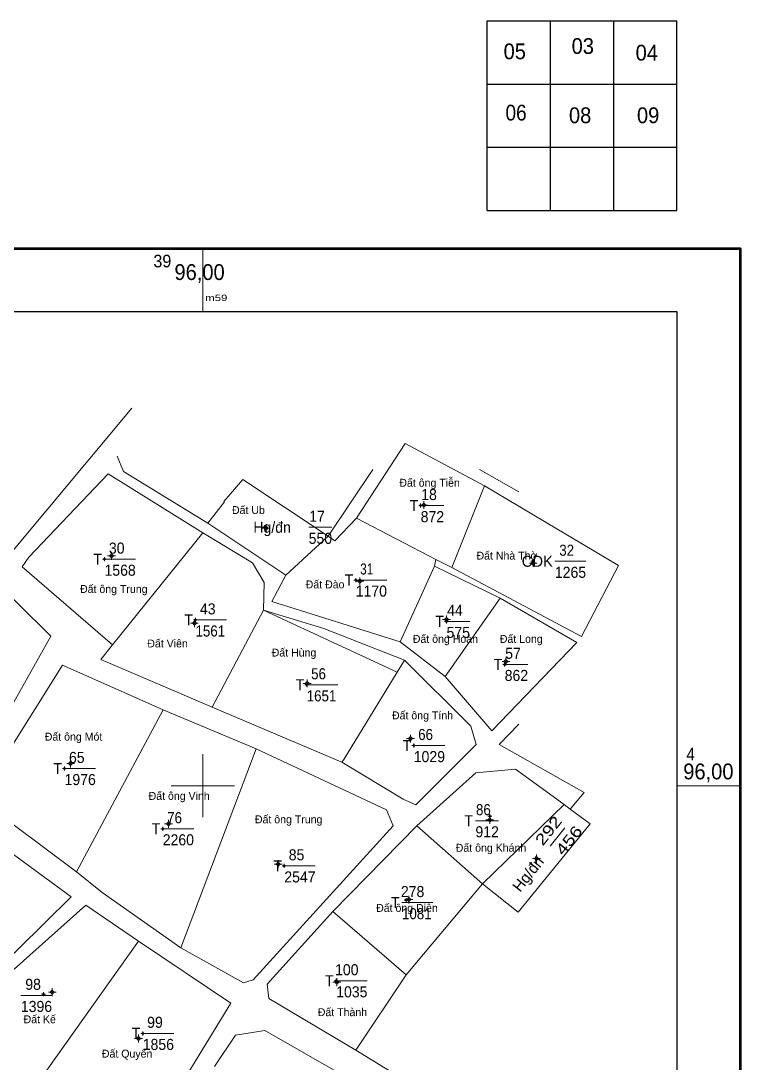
# Model space of a CAD drawing. Header units: metres. Extents: x 398630 to 399770, y 48498 to 49842.
# Drawn here: x 399542.4 to 399770, y 49512.2 to 49842 of the extents above; entities that cross this region are included whole.
import ezdxf
from ezdxf.enums import TextEntityAlignment as Align

# ---------------------------------------------------------------- set-up
doc = ezdxf.new("R2010")
doc.units = ezdxf.units.M
doc.header["$LTSCALE"] = 1.4
for name, color, linetype, lineweight in [('11', 7, 'Continuous', 13), ('15', 7, 'Continuous', 13), ('22', 7, 'Continuous', 13), ('51', 7, 'Continuous', 13), ('63', 7, 'Continuous', 13)]:
    doc.layers.add(name, color=color, linetype=linetype, lineweight=lineweight)
doc.layers.add('2', color=7, linetype='Continuous')

msp = doc.modelspace()

# ---------------------------------------------------------------- hatches: boundary and pattern name
at = {"layer": '11'}
for points in [[(399670.041, 49688.804, 1), (399669.741, 49688.804, 1)], [(399670.041, 49688.804, 1), (399669.741, 49688.804, 1)], [(399620.224, 49681.514, 1), (399619.924, 49681.514, 1)], [(399620.224, 49681.514, 1), (399619.924, 49681.514, 1)], [(399571.223, 49672.751, 1), (399570.923, 49672.751, 1)], [(399571.223, 49672.751, 1), (399570.923, 49672.751, 1)], [(399704.695, 49670.445, 1), (399704.395, 49670.445, 1)], [(399704.695, 49670.445, 1), (399704.395, 49670.445, 1)], [(399649.85, 49664.662, 1), (399649.55, 49664.662, 1)], [(399649.85, 49664.662, 1), (399649.55, 49664.662, 1)], [(399597.453, 49651.388, 1), (399597.153, 49651.388, 1)], [(399597.453, 49651.388, 1), (399597.153, 49651.388, 1)], [(399677.257, 49652.609, 1), (399676.957, 49652.609, 1)], [(399677.257, 49652.609, 1), (399676.957, 49652.609, 1)], [(399696.05, 49639.309, 1), (399695.75, 49639.309, 1)], [(399696.05, 49639.309, 1), (399695.75, 49639.309, 1)], [(399633.124, 49632.373, 1), (399632.824, 49632.373, 1)], [(399633.124, 49632.373, 1), (399632.824, 49632.373, 1)], [(399665.858, 49614.883, 1), (399665.558, 49614.883, 1)], [(399665.858, 49614.883, 1), (399665.558, 49614.883, 1)], [(399558.295, 49607.052, 1), (399557.995, 49607.052, 1)], [(399558.295, 49607.052, 1), (399557.995, 49607.052, 1)], [(399690.896, 49589.195, 1), (399690.596, 49589.195, 1)], [(399690.896, 49589.195, 1), (399690.596, 49589.195, 1)], [(399589.284, 49587.922, 1), (399588.984, 49587.922, 1)], [(399589.284, 49587.922, 1), (399588.984, 49587.922, 1)], [(399623.956, 49575.13, 1), (399623.656, 49575.13, 1)], [(399623.956, 49575.13, 1), (399623.656, 49575.13, 1)], [(399705.736, 49576.931, 1), (399705.436, 49576.931, 1)], [(399705.736, 49576.931, 1), (399705.436, 49576.931, 1)], [(399665.321, 49563.942, 1), (399665.021, 49563.942, 1)], [(399665.321, 49563.942, 1), (399665.021, 49563.942, 1)], [(399642.562, 49537.816, 1), (399642.262, 49537.816, 1)], [(399642.562, 49537.816, 1), (399642.262, 49537.816, 1)], [(399552.498, 49534.661, 1), (399552.198, 49534.661, 1)], [(399552.498, 49534.661, 1), (399552.198, 49534.661, 1)], [(399579.788, 49520.039, 1), (399579.488, 49520.039, 1)], [(399579.788, 49520.039, 1), (399579.488, 49520.039, 1)]]:
    msp.add_hatch(color=256, dxfattribs=at).paths.add_polyline_path(points)
at = {"layer": '51'}
for points in [[(399668.975, 49688.61, 1), (399668.825, 49688.61, 1)], [(399668.975, 49688.61, 1), (399668.825, 49688.61, 1)], [(399668.975, 49688.61, 1), (399668.825, 49688.61, 1)], [(399668.975, 49688.61, 1), (399668.825, 49688.61, 1)], [(399619.535, 49681.75, 1), (399619.385, 49681.75, 1)], [(399619.535, 49681.75, 1), (399619.385, 49681.75, 1)], [(399619.535, 49681.75, 1), (399619.385, 49681.75, 1)], [(399619.535, 49681.75, 1), (399619.385, 49681.75, 1)], [(399568.935, 49671.66, 1), (399568.785, 49671.66, 1)], [(399568.935, 49671.66, 1), (399568.785, 49671.66, 1)], [(399568.935, 49671.66, 1), (399568.785, 49671.66, 1)], [(399568.935, 49671.66, 1), (399568.785, 49671.66, 1)], [(399704.445, 49671, 1), (399704.295, 49671, 1)], [(399704.445, 49671, 1), (399704.295, 49671, 1)], [(399704.445, 49671, 1), (399704.295, 49671, 1)], [(399704.445, 49671, 1), (399704.295, 49671, 1)], [(399648.425, 49665.06, 1), (399648.275, 49665.06, 1)], [(399648.425, 49665.06, 1), (399648.275, 49665.06, 1)], [(399648.425, 49665.06, 1), (399648.275, 49665.06, 1)], [(399648.425, 49665.06, 1), (399648.275, 49665.06, 1)], [(399597.725, 49652.44, 1), (399597.575, 49652.44, 1)], [(399597.725, 49652.44, 1), (399597.575, 49652.44, 1)], [(399597.725, 49652.44, 1), (399597.575, 49652.44, 1)], [(399597.725, 49652.44, 1), (399597.575, 49652.44, 1)], [(399677.175, 49651.98, 1), (399677.025, 49651.98, 1)], [(399677.175, 49651.98, 1), (399677.025, 49651.98, 1)], [(399677.175, 49651.98, 1), (399677.025, 49651.98, 1)], [(399677.175, 49651.98, 1), (399677.025, 49651.98, 1)], [(399695.555, 49638.38, 1), (399695.405, 49638.38, 1)], [(399695.555, 49638.38, 1), (399695.405, 49638.38, 1)], [(399695.555, 49638.38, 1), (399695.405, 49638.38, 1)], [(399695.555, 49638.38, 1), (399695.405, 49638.38, 1)], [(399632.915, 49631.91, 1), (399632.765, 49631.91, 1)], [(399632.915, 49631.91, 1), (399632.765, 49631.91, 1)], [(399632.915, 49631.91, 1), (399632.765, 49631.91, 1)], [(399632.915, 49631.91, 1), (399632.765, 49631.91, 1)], [(399666.785, 49612.68, 1), (399666.635, 49612.68, 1)], [(399666.785, 49612.68, 1), (399666.635, 49612.68, 1)], [(399666.785, 49612.68, 1), (399666.635, 49612.68, 1)], [(399666.785, 49612.68, 1), (399666.635, 49612.68, 1)], [(399556.295, 49605.43, 1), (399556.145, 49605.43, 1)], [(399556.295, 49605.43, 1), (399556.145, 49605.43, 1)], [(399556.295, 49605.43, 1), (399556.145, 49605.43, 1)], [(399556.295, 49605.43, 1), (399556.145, 49605.43, 1)], [(399690.875, 49590.34, 1), (399690.725, 49590.34, 1)], [(399690.875, 49590.34, 1), (399690.725, 49590.34, 1)], [(399690.875, 49590.34, 1), (399690.725, 49590.34, 1)], [(399690.875, 49590.34, 1), (399690.725, 49590.34, 1)], [(399587.355, 49586.37, 1), (399587.205, 49586.37, 1)], [(399587.355, 49586.37, 1), (399587.205, 49586.37, 1)], [(399587.355, 49586.37, 1), (399587.205, 49586.37, 1)], [(399587.355, 49586.37, 1), (399587.205, 49586.37, 1)], [(399705.265, 49576.96, 1), (399705.115, 49576.96, 1)], [(399705.265, 49576.96, 1), (399705.115, 49576.96, 1)], [(399705.265, 49576.96, 1), (399705.115, 49576.96, 1)], [(399705.265, 49576.96, 1), (399705.115, 49576.96, 1)], [(399625.825, 49574.62, 1), (399625.675, 49574.62, 1)], [(399625.825, 49574.62, 1), (399625.675, 49574.62, 1)], [(399625.825, 49574.62, 1), (399625.675, 49574.62, 1)], [(399625.825, 49574.62, 1), (399625.675, 49574.62, 1)], [(399664.415, 49563.74, 1), (399664.265, 49563.74, 1)], [(399664.415, 49563.74, 1), (399664.265, 49563.74, 1)], [(399664.415, 49563.74, 1), (399664.265, 49563.74, 1)], [(399664.415, 49563.74, 1), (399664.265, 49563.74, 1)], [(399642.235, 49538.26, 1), (399642.085, 49538.26, 1)], [(399642.235, 49538.26, 1), (399642.085, 49538.26, 1)], [(399642.235, 49538.26, 1), (399642.085, 49538.26, 1)], [(399642.235, 49538.26, 1), (399642.085, 49538.26, 1)], [(399549.655, 49534.07, 1), (399549.505, 49534.07, 1)], [(399549.655, 49534.07, 1), (399549.505, 49534.07, 1)], [(399549.655, 49534.07, 1), (399549.505, 49534.07, 1)], [(399549.655, 49534.07, 1), (399549.505, 49534.07, 1)], [(399581.035, 49521.63, 1), (399580.885, 49521.63, 1)], [(399581.035, 49521.63, 1), (399580.885, 49521.63, 1)], [(399581.035, 49521.63, 1), (399580.885, 49521.63, 1)], [(399581.035, 49521.63, 1), (399580.885, 49521.63, 1)]]:
    msp.add_hatch(color=256, dxfattribs=at).paths.add_polyline_path(points)

# ---------------------------------------------------------------- linework, layer by layer
at = {"layer": '11'}
for p, q in [((399669.27, 49688.8), (399668.64, 49688.8)), ((399669.27, 49688.8), (399668.64, 49688.8)), ((399669.89, 49690.05), (399669.89, 49689.43)), ((399669.89, 49690.05), (399669.89, 49689.43)), ((399669.89, 49688.18), (399669.89, 49687.55)), ((399669.89, 49688.18), (399669.89, 49687.55)), ((399671.14, 49688.8), (399670.52, 49688.8)), ((399671.14, 49688.8), (399670.52, 49688.8)), ((399619.45, 49681.51), (399618.82, 49681.51)), ((399619.45, 49681.51), (399618.82, 49681.51)), ((399620.07, 49682.76), (399620.07, 49682.14)), ((399620.07, 49682.76), (399620.07, 49682.14)), ((399620.07, 49680.89), (399620.07, 49680.26)), ((399620.07, 49680.89), (399620.07, 49680.26)), ((399621.32, 49681.51), (399620.7, 49681.51)), ((399621.32, 49681.51), (399620.7, 49681.51)), ((399570.45, 49672.75), (399569.82, 49672.75)), ((399570.45, 49672.75), (399569.82, 49672.75)), ((399571.07, 49674), (399571.07, 49673.38)), ((399571.07, 49674), (399571.07, 49673.38)), ((399571.07, 49672.13), (399571.07, 49671.5)), ((399571.07, 49672.13), (399571.07, 49671.5)), ((399572.32, 49672.75), (399571.7, 49672.75)), ((399572.32, 49672.75), (399571.7, 49672.75)), ((399704.55, 49671.7), (399704.55, 49671.07)), ((399704.55, 49671.7), (399704.55, 49671.07)), ((399703.92, 49670.45), (399703.3, 49670.45)), ((399703.92, 49670.45), (399703.3, 49670.45)), ((399704.55, 49669.82), (399704.55, 49669.2)), ((399704.55, 49669.82), (399704.55, 49669.2)), ((399705.8, 49670.45), (399705.17, 49670.45)), ((399705.8, 49670.45), (399705.17, 49670.45)), ((399649.07, 49664.66), (399648.45, 49664.66)), ((399649.07, 49664.66), (399648.45, 49664.66)), ((399649.7, 49665.91), (399649.7, 49665.29)), ((399649.7, 49665.91), (399649.7, 49665.29)), ((399650.95, 49664.66), (399650.32, 49664.66)), ((399650.95, 49664.66), (399650.32, 49664.66)), ((399649.7, 49664.04), (399649.7, 49663.41)), ((399649.7, 49664.04), (399649.7, 49663.41)), ((399596.68, 49651.39), (399596.05, 49651.39)), ((399596.68, 49651.39), (399596.05, 49651.39)), ((399597.3, 49652.64), (399597.3, 49652.01)), ((399597.3, 49652.64), (399597.3, 49652.01)), ((399598.55, 49651.39), (399597.93, 49651.39)), ((399598.55, 49651.39), (399597.93, 49651.39)), ((399676.48, 49652.61), (399675.86, 49652.61)), ((399676.48, 49652.61), (399675.86, 49652.61)), ((399677.11, 49653.86), (399677.11, 49653.23)), ((399677.11, 49653.86), (399677.11, 49653.23)), ((399677.11, 49651.98), (399677.11, 49651.36)), ((399677.11, 49651.98), (399677.11, 49651.36)), ((399678.36, 49652.61), (399677.73, 49652.61)), ((399678.36, 49652.61), (399677.73, 49652.61)), ((399597.3, 49650.76), (399597.3, 49650.14)), ((399597.3, 49650.76), (399597.3, 49650.14)), ((399695.27, 49639.31), (399694.65, 49639.31)), ((399695.27, 49639.31), (399694.65, 49639.31)), ((399695.9, 49640.56), (399695.9, 49639.93)), ((399695.9, 49640.56), (399695.9, 49639.93)), ((399695.9, 49638.68), (399695.9, 49638.06)), ((399695.9, 49638.68), (399695.9, 49638.06)), ((399697.15, 49639.31), (399696.52, 49639.31)), ((399697.15, 49639.31), (399696.52, 49639.31)), ((399632.35, 49632.37), (399631.72, 49632.37)), ((399632.35, 49632.37), (399631.72, 49632.37)), ((399632.97, 49633.62), (399632.97, 49633)), ((399632.97, 49633.62), (399632.97, 49633)), ((399632.97, 49631.75), (399632.97, 49631.12)), ((399632.97, 49631.75), (399632.97, 49631.12)), ((399634.22, 49632.37), (399633.6, 49632.37)), ((399634.22, 49632.37), (399633.6, 49632.37)), ((399665.08, 49614.88), (399664.46, 49614.88)), ((399665.08, 49614.88), (399664.46, 49614.88)), ((399665.71, 49616.13), (399665.71, 49615.51)), ((399665.71, 49616.13), (399665.71, 49615.51)), ((399666.96, 49614.88), (399666.33, 49614.88)), ((399666.96, 49614.88), (399666.33, 49614.88)), ((399665.71, 49614.26), (399665.71, 49613.63)), ((399665.71, 49614.26), (399665.71, 49613.63)), ((399558.15, 49608.3), (399558.15, 49607.68)), ((399558.15, 49608.3), (399558.15, 49607.68)), ((399557.52, 49607.05), (399556.9, 49607.05)), ((399557.52, 49607.05), (399556.9, 49607.05)), ((399558.15, 49606.43), (399558.15, 49605.8)), ((399558.15, 49606.43), (399558.15, 49605.8)), ((399559.4, 49607.05), (399558.77, 49607.05)), ((399559.4, 49607.05), (399558.77, 49607.05)), ((399589.13, 49589.17), (399589.13, 49588.55)), ((399589.13, 49589.17), (399589.13, 49588.55)), ((399690.12, 49589.2), (399689.5, 49589.2)), ((399690.12, 49589.2), (399689.5, 49589.2)), ((399690.75, 49590.45), (399690.75, 49589.82)), ((399690.75, 49590.45), (399690.75, 49589.82)), ((399690.75, 49588.57), (399690.75, 49587.95)), ((399690.75, 49588.57), (399690.75, 49587.95)), ((399692, 49589.2), (399691.37, 49589.2)), ((399692, 49589.2), (399691.37, 49589.2)), ((399588.51, 49587.92), (399587.88, 49587.92)), ((399588.51, 49587.92), (399587.88, 49587.92)), ((399589.13, 49587.3), (399589.13, 49586.67)), ((399589.13, 49587.3), (399589.13, 49586.67)), ((399590.38, 49587.92), (399589.76, 49587.92)), ((399590.38, 49587.92), (399589.76, 49587.92)), ((399623.18, 49575.13), (399622.56, 49575.13)), ((399623.18, 49575.13), (399622.56, 49575.13)), ((399623.81, 49576.38), (399623.81, 49575.75)), ((399623.81, 49576.38), (399623.81, 49575.75)), ((399625.06, 49575.13), (399624.43, 49575.13)), ((399625.06, 49575.13), (399624.43, 49575.13)), ((399704.96, 49576.93), (399704.34, 49576.93)), ((399704.96, 49576.93), (399704.34, 49576.93)), ((399705.59, 49578.18), (399705.59, 49577.56)), ((399705.59, 49578.18), (399705.59, 49577.56)), ((399705.59, 49576.31), (399705.59, 49575.68)), ((399705.59, 49576.31), (399705.59, 49575.68)), ((399706.84, 49576.93), (399706.21, 49576.93)), ((399706.84, 49576.93), (399706.21, 49576.93)), ((399623.81, 49574.5), (399623.81, 49573.88)), ((399623.81, 49574.5), (399623.81, 49573.88)), ((399664.55, 49563.94), (399663.92, 49563.94)), ((399664.55, 49563.94), (399663.92, 49563.94)), ((399665.17, 49565.19), (399665.17, 49564.57)), ((399665.17, 49565.19), (399665.17, 49564.57)), ((399665.17, 49563.32), (399665.17, 49562.69)), ((399665.17, 49563.32), (399665.17, 49562.69)), ((399666.42, 49563.94), (399665.8, 49563.94)), ((399666.42, 49563.94), (399665.8, 49563.94)), ((399642.41, 49539.07), (399642.41, 49538.44)), ((399642.41, 49539.07), (399642.41, 49538.44)), ((399552.35, 49535.91), (399552.35, 49535.29)), ((399552.35, 49535.91), (399552.35, 49535.29)), ((399641.79, 49537.82), (399641.16, 49537.82)), ((399641.79, 49537.82), (399641.16, 49537.82)), ((399642.41, 49537.19), (399642.41, 49536.57)), ((399642.41, 49537.19), (399642.41, 49536.57)), ((399643.66, 49537.82), (399643.04, 49537.82)), ((399643.66, 49537.82), (399643.04, 49537.82)), ((399551.72, 49534.66), (399551.1, 49534.66)), ((399551.72, 49534.66), (399551.1, 49534.66)), ((399552.35, 49534.04), (399552.35, 49533.41)), ((399552.35, 49534.04), (399552.35, 49533.41)), ((399553.6, 49534.66), (399552.97, 49534.66)), ((399553.6, 49534.66), (399552.97, 49534.66)), ((399579.01, 49520.04), (399578.39, 49520.04)), ((399579.01, 49520.04), (399578.39, 49520.04)), ((399579.64, 49521.29), (399579.64, 49520.66)), ((399579.64, 49521.29), (399579.64, 49520.66)), ((399579.64, 49519.41), (399579.64, 49518.79)), ((399579.64, 49519.41), (399579.64, 49518.79)), ((399580.89, 49520.04), (399580.26, 49520.04)), ((399580.89, 49520.04), (399580.26, 49520.04))]:
    msp.add_line(p, q, dxfattribs=at)
for points in [[(399669.89, 49689.43), (399669.27, 49688.8), (399669.89, 49688.18), (399670.52, 49688.8)], [(399669.89, 49689.43), (399669.27, 49688.8), (399669.89, 49688.18), (399670.52, 49688.8)], [(399620.07, 49682.14), (399619.45, 49681.51), (399620.07, 49680.89), (399620.7, 49681.51)], [(399620.07, 49682.14), (399619.45, 49681.51), (399620.07, 49680.89), (399620.7, 49681.51)], [(399571.07, 49673.38), (399570.45, 49672.75), (399571.07, 49672.13), (399571.7, 49672.75)], [(399571.07, 49673.38), (399570.45, 49672.75), (399571.07, 49672.13), (399571.7, 49672.75)], [(399704.55, 49671.07), (399703.92, 49670.45), (399704.55, 49669.82), (399705.17, 49670.45)], [(399704.55, 49671.07), (399703.92, 49670.45), (399704.55, 49669.82), (399705.17, 49670.45)], [(399649.7, 49665.29), (399649.07, 49664.66), (399649.7, 49664.04), (399650.32, 49664.66)], [(399649.7, 49665.29), (399649.07, 49664.66), (399649.7, 49664.04), (399650.32, 49664.66)], [(399597.3, 49652.01), (399596.68, 49651.39), (399597.3, 49650.76), (399597.93, 49651.39)], [(399597.3, 49652.01), (399596.68, 49651.39), (399597.3, 49650.76), (399597.93, 49651.39)], [(399677.11, 49653.23), (399676.48, 49652.61), (399677.11, 49651.98), (399677.73, 49652.61)], [(399677.11, 49653.23), (399676.48, 49652.61), (399677.11, 49651.98), (399677.73, 49652.61)], [(399695.9, 49639.93), (399695.27, 49639.31), (399695.9, 49638.68), (399696.52, 49639.31)], [(399695.9, 49639.93), (399695.27, 49639.31), (399695.9, 49638.68), (399696.52, 49639.31)], [(399632.97, 49633), (399632.35, 49632.37), (399632.97, 49631.75), (399633.6, 49632.37)], [(399632.97, 49633), (399632.35, 49632.37), (399632.97, 49631.75), (399633.6, 49632.37)], [(399665.71, 49615.51), (399665.08, 49614.88), (399665.71, 49614.26), (399666.33, 49614.88)], [(399665.71, 49615.51), (399665.08, 49614.88), (399665.71, 49614.26), (399666.33, 49614.88)], [(399558.15, 49607.68), (399557.52, 49607.05), (399558.15, 49606.43), (399558.77, 49607.05)], [(399558.15, 49607.68), (399557.52, 49607.05), (399558.15, 49606.43), (399558.77, 49607.05)], [(399589.13, 49588.55), (399588.51, 49587.92), (399589.13, 49587.3), (399589.76, 49587.92)], [(399589.13, 49588.55), (399588.51, 49587.92), (399589.13, 49587.3), (399589.76, 49587.92)], [(399690.75, 49589.82), (399690.12, 49589.2), (399690.75, 49588.57), (399691.37, 49589.2)], [(399690.75, 49589.82), (399690.12, 49589.2), (399690.75, 49588.57), (399691.37, 49589.2)], [(399623.81, 49575.75), (399623.18, 49575.13), (399623.81, 49574.5), (399624.43, 49575.13)], [(399623.81, 49575.75), (399623.18, 49575.13), (399623.81, 49574.5), (399624.43, 49575.13)], [(399705.59, 49577.56), (399704.96, 49576.93), (399705.59, 49576.31), (399706.21, 49576.93)], [(399705.59, 49577.56), (399704.96, 49576.93), (399705.59, 49576.31), (399706.21, 49576.93)], [(399665.17, 49564.57), (399664.55, 49563.94), (399665.17, 49563.32), (399665.8, 49563.94)], [(399665.17, 49564.57), (399664.55, 49563.94), (399665.17, 49563.32), (399665.8, 49563.94)], [(399642.41, 49538.44), (399641.79, 49537.82), (399642.41, 49537.19), (399643.04, 49537.82)], [(399642.41, 49538.44), (399641.79, 49537.82), (399642.41, 49537.19), (399643.04, 49537.82)], [(399552.35, 49535.29), (399551.72, 49534.66), (399552.35, 49534.04), (399552.97, 49534.66)], [(399552.35, 49535.29), (399551.72, 49534.66), (399552.35, 49534.04), (399552.97, 49534.66)], [(399579.64, 49520.66), (399579.01, 49520.04), (399579.64, 49519.41), (399580.26, 49520.04)], [(399579.64, 49520.66), (399579.01, 49520.04), (399579.64, 49519.41), (399580.26, 49520.04)]]:
    msp.add_lwpolyline(points, close=True, dxfattribs=at)
for centre in [(399669.891, 49688.804), (399669.891, 49688.804), (399620.074, 49681.514), (399620.074, 49681.514), (399571.073, 49672.751), (399571.073, 49672.751), (399704.545, 49670.445), (399704.545, 49670.445), (399649.7, 49664.662), (399649.7, 49664.662), (399597.303, 49651.388), (399597.303, 49651.388), (399677.107, 49652.609), (399677.107, 49652.609), (399695.9, 49639.309), (399695.9, 49639.309), (399632.974, 49632.373), (399632.974, 49632.373), (399665.708, 49614.883), (399665.708, 49614.883), (399558.145, 49607.052), (399558.145, 49607.052), (399690.746, 49589.195), (399690.746, 49589.195), (399589.134, 49587.922), (399589.134, 49587.922), (399623.806, 49575.13), (399623.806, 49575.13), (399705.586, 49576.931), (399705.586, 49576.931), (399665.171, 49563.942), (399665.171, 49563.942), (399642.412, 49537.816), (399642.412, 49537.816), (399552.348, 49534.661), (399552.348, 49534.661), (399579.638, 49520.039), (399579.638, 49520.039)]:
    msp.add_circle(centre, 0.15, dxfattribs=at)
at = {"layer": '15'}
for p, q in [((399668.91, 49688.62), (399676.26, 49688.62)), ((399633.47, 49681.76), (399640.82, 49681.76)), ((399568.86, 49671.66), (399578.66, 49671.66)), ((399711.37, 49671.01), (399721.17, 49671.01)), ((399648.36, 49665.07), (399658.16, 49665.07)), ((399597.66, 49652.44), (399607.46, 49652.44)), ((399677.1, 49651.98), (399684.45, 49651.98)), ((399695.49, 49638.38), (399702.84, 49638.38)), ((399632.85, 49631.92), (399642.65, 49631.92)), ((399666.72, 49612.68), (399676.52, 49612.68)), ((399556.23, 49605.44), (399566.03, 49605.44)), ((399686.23, 49588.91), (399693.58, 49588.91)), ((399587.29, 49586.37), (399597.09, 49586.37)), ((399709.91, 49580.88), (399714.48, 49586.64)), ((399625.76, 49574.63), (399635.56, 49574.63)), ((399663, 49563), (399672.8, 49563)), ((399642.17, 49538.26), (399651.97, 49538.26)), ((399542.4, 49533.65), (399552.2, 49533.65)), ((399580.96, 49521.63), (399590.76, 49521.63))]:
    msp.add_line(p, q, dxfattribs=at)
at = {"layer": '22'}
for p, q in [((399639.66, 49678.98), (399653.74, 49700)), ((399687.55, 49700), (399700, 49692.94)), ((399648.56, 49684.6), (399673.68, 49671.58)), ((399626.26, 49666.65), (399601.58, 49683.02)), ((399571.44, 49644.61), (399600.03, 49680.04)), ((399626.26, 49666.65), (399639.66, 49678.98)), ((399673.29, 49669.44), (399662.41, 49645.54)), ((399676.61, 49634.53), (399694.05, 49659.38)), ((399619.21, 49655.55), (399602.89, 49624.84)), ((399619.21, 49655.55), (399661.47, 49635.88)), ((399676.61, 49634.53), (399662.41, 49645.54)), ((399663.81, 49639.72), (399644.62, 49608.29)), ((399643.97, 49607.45), (399602.89, 49624.84)), ((399559.98, 49572.7), (399587.42, 49624.03)), ((399587.42, 49624.03), (399616.89, 49611.67)), ((399616.89, 49611.67), (399593, 49548.71)), ((399688.5, 49568.9), (399714.28, 49594)), ((399716.25, 49592.56), (399714.28, 49594)), ((399667.69, 49587.3), (399688.5, 49568.9)), ((399664.31, 49540.19), (399688.5, 49568.9)), ((399641.09, 49560.24), (399664.31, 49540.19)), ((399579.6, 49550.85), (399547.78, 49505.96)), ((399648.35, 49516.29), (399664.31, 49540.19)), ((399648.35, 49516.29), (399700, 49484.86))]:
    msp.add_line(p, q, dxfattribs=at)
at = {"layer": '22', "lineweight": 25}
msp.add_lwpolyline([(399750, 49416.86), (399750, 48650), (398650, 48650), (398650, 49750), (399750, 49750), (399750, 49424.63)], dxfattribs=at)
at = {"layer": '22'}
for points in [[(399577.5, 49719.42), (399537.14, 49671.05), (399498.59, 49707.49)], [(399689.11, 49694.86), (399664.01, 49708.22), (399648.56, 49684.6)], [(399601.58, 49683.02), (399574.85, 49699.42), (399572.88, 49704.21)], [(399600.03, 49680.04), (399570.02, 49698.72), (399544.91, 49672.33), (399542.77, 49669.22), (399571.44, 49644.61)], [(399639.66, 49678.98), (399612.61, 49696.87), (399606.61, 49689.92), (399606.81, 49689.8), (399601.58, 49683.02)], [(399694.05, 49659.38), (399673.29, 49669.44), (399673.68, 49671.58), (399678.81, 49669.02), (399689.11, 49694.86)], [(399689.11, 49694.86), (399731.47, 49669.62), (399719.77, 49647.16), (399678.81, 49669.02)], [(399639.66, 49678.98), (399641.73, 49677.49), (399648.56, 49684.6)], [(399600.03, 49680.04), (399615.69, 49670.48), (399619.34, 49664.26), (399619.21, 49655.55)], [(399494.44, 49608.57), (399524.42, 49598.58), (399551.92, 49647.34), (399530.66, 49668.22)], [(399662.41, 49645.54), (399621.78, 49658.31), (399626.26, 49666.65)], [(399694.05, 49659.38), (399718.36, 49645.34), (399691.45, 49617.39), (399676.61, 49634.53)], [(399619.21, 49655.55), (399638.25, 49649.78), (399663.81, 49639.72)], [(399602.89, 49624.84), (399567.67, 49639.94), (399571.44, 49644.61)], [(399559.98, 49572.7), (399528.96, 49595.87), (399555.57, 49638.17), (399587.42, 49624.03)], [(399644.62, 49608.29), (399643.97, 49607.45), (399663.37, 49595.73), (399667.39, 49593.97), (399686.42, 49612.98), (399684.78, 49618.8), (399663.81, 49639.72)], [(399700, 49619.47), (399693.74, 49613.07), (399720.67, 49597.79), (399716.25, 49592.56)], [(399616.89, 49611.67), (399658.1, 49592.35), (399660.17, 49587.26), (399615.9, 49538.59), (399612.88, 49537.59), (399593, 49548.71)], [(399714.28, 49594), (399698.95, 49605.19), (399686.41, 49604.11), (399667.69, 49587.3), (399641.09, 49560.24)], [(399688.5, 49568.9), (399699.77, 49559.93), (399722.53, 49587.97), (399716.25, 49592.56)], [(399516.31, 49523.5), (399558.28, 49564.81), (399531.65, 49584.38)], [(399559.98, 49572.7), (399568.16, 49566.25), (399593, 49548.71)], [(399579.6, 49550.85), (399563.01, 49562.18), (399525.45, 49528.72)], [(399648.35, 49516.29), (399620.83, 49532.7), (399620.32, 49537.16), (399641.09, 49560.24)], [(399585.14, 49492.41), (399608.89, 49531.19), (399579.6, 49550.85)], [(399603.69, 49511.19), (399610.29, 49521.06), (399619.61, 49522.56), (399705.94, 49473.1), (399690.54, 49452.83), (399693.78, 49445.84), (399705.66, 49435.86), (399696.04, 49414.94)]]:
    msp.add_lwpolyline(points, dxfattribs=at)
at = {"layer": '51'}
for p, q in [((399668.59, 49688.61), (399668.28, 49688.61)), ((399668.59, 49688.61), (399668.28, 49688.61)), ((399668.59, 49688.61), (399668.28, 49688.61)), ((399668.59, 49688.61), (399668.28, 49688.61)), ((399668.9, 49689.24), (399668.9, 49688.92)), ((399668.9, 49689.24), (399668.9, 49688.92)), ((399668.9, 49689.24), (399668.9, 49688.92)), ((399668.9, 49689.24), (399668.9, 49688.92)), ((399668.9, 49688.3), (399668.9, 49687.98)), ((399668.9, 49688.3), (399668.9, 49687.98)), ((399668.9, 49688.3), (399668.9, 49687.98)), ((399668.9, 49688.3), (399668.9, 49687.98)), ((399669.52, 49688.61), (399669.21, 49688.61)), ((399669.52, 49688.61), (399669.21, 49688.61)), ((399669.52, 49688.61), (399669.21, 49688.61)), ((399669.52, 49688.61), (399669.21, 49688.61)), ((399619.15, 49681.75), (399618.84, 49681.75)), ((399619.15, 49681.75), (399618.84, 49681.75)), ((399619.15, 49681.75), (399618.84, 49681.75)), ((399619.15, 49681.75), (399618.84, 49681.75)), ((399619.46, 49682.38), (399619.46, 49682.06)), ((399619.46, 49682.38), (399619.46, 49682.06)), ((399619.46, 49682.38), (399619.46, 49682.06)), ((399619.46, 49682.38), (399619.46, 49682.06)), ((399619.46, 49681.44), (399619.46, 49681.12)), ((399619.46, 49681.44), (399619.46, 49681.12)), ((399619.46, 49681.44), (399619.46, 49681.12)), ((399619.46, 49681.44), (399619.46, 49681.12)), ((399620.08, 49681.75), (399619.77, 49681.75)), ((399620.08, 49681.75), (399619.77, 49681.75)), ((399620.08, 49681.75), (399619.77, 49681.75)), ((399620.08, 49681.75), (399619.77, 49681.75)), ((399568.55, 49671.66), (399568.24, 49671.66)), ((399568.55, 49671.66), (399568.24, 49671.66)), ((399568.55, 49671.66), (399568.24, 49671.66)), ((399568.55, 49671.66), (399568.24, 49671.66)), ((399568.86, 49672.28), (399568.86, 49671.97)), ((399568.86, 49672.28), (399568.86, 49671.97)), ((399568.86, 49672.28), (399568.86, 49671.97)), ((399568.86, 49672.28), (399568.86, 49671.97)), ((399568.86, 49671.35), (399568.86, 49671.04)), ((399568.86, 49671.35), (399568.86, 49671.04)), ((399568.86, 49671.35), (399568.86, 49671.04)), ((399568.86, 49671.35), (399568.86, 49671.04)), ((399569.48, 49671.66), (399569.17, 49671.66)), ((399569.48, 49671.66), (399569.17, 49671.66)), ((399569.48, 49671.66), (399569.17, 49671.66)), ((399569.48, 49671.66), (399569.17, 49671.66)), ((399704.06, 49671), (399703.74, 49671)), ((399704.06, 49671), (399703.74, 49671)), ((399704.06, 49671), (399703.74, 49671)), ((399704.06, 49671), (399703.74, 49671)), ((399704.37, 49671.62), (399704.37, 49671.31)), ((399704.37, 49671.62), (399704.37, 49671.31)), ((399704.37, 49671.62), (399704.37, 49671.31)), ((399704.37, 49671.62), (399704.37, 49671.31)), ((399705, 49671), (399704.68, 49671)), ((399705, 49671), (399704.68, 49671)), ((399705, 49671), (399704.68, 49671)), ((399705, 49671), (399704.68, 49671)), ((399704.37, 49670.69), (399704.37, 49670.38)), ((399704.37, 49670.69), (399704.37, 49670.38)), ((399704.37, 49670.69), (399704.37, 49670.38)), ((399704.37, 49670.69), (399704.37, 49670.38)), ((399648.04, 49665.06), (399647.72, 49665.06)), ((399648.04, 49665.06), (399647.72, 49665.06)), ((399648.04, 49665.06), (399647.72, 49665.06)), ((399648.04, 49665.06), (399647.72, 49665.06)), ((399648.35, 49665.68), (399648.35, 49665.37)), ((399648.35, 49665.68), (399648.35, 49665.37)), ((399648.35, 49665.68), (399648.35, 49665.37)), ((399648.35, 49665.68), (399648.35, 49665.37)), ((399648.35, 49664.75), (399648.35, 49664.44)), ((399648.35, 49664.75), (399648.35, 49664.44)), ((399648.35, 49664.75), (399648.35, 49664.44)), ((399648.35, 49664.75), (399648.35, 49664.44)), ((399648.98, 49665.06), (399648.66, 49665.06)), ((399648.98, 49665.06), (399648.66, 49665.06)), ((399648.98, 49665.06), (399648.66, 49665.06)), ((399648.98, 49665.06), (399648.66, 49665.06)), ((399597.34, 49652.44), (399597.02, 49652.44)), ((399597.34, 49652.44), (399597.02, 49652.44)), ((399597.34, 49652.44), (399597.02, 49652.44)), ((399597.34, 49652.44), (399597.02, 49652.44)), ((399597.65, 49653.06), (399597.65, 49652.75)), ((399597.65, 49653.06), (399597.65, 49652.75)), ((399597.65, 49653.06), (399597.65, 49652.75)), ((399597.65, 49653.06), (399597.65, 49652.75)), ((399597.65, 49652.13), (399597.65, 49651.82)), ((399597.65, 49652.13), (399597.65, 49651.82)), ((399597.65, 49652.13), (399597.65, 49651.82)), ((399597.65, 49652.13), (399597.65, 49651.82)), ((399598.28, 49652.44), (399597.96, 49652.44)), ((399598.28, 49652.44), (399597.96, 49652.44)), ((399598.28, 49652.44), (399597.96, 49652.44)), ((399598.28, 49652.44), (399597.96, 49652.44)), ((399676.79, 49651.98), (399676.48, 49651.98)), ((399676.79, 49651.98), (399676.48, 49651.98)), ((399676.79, 49651.98), (399676.48, 49651.98)), ((399676.79, 49651.98), (399676.48, 49651.98)), ((399677.1, 49652.6), (399677.1, 49652.29)), ((399677.1, 49652.6), (399677.1, 49652.29)), ((399677.1, 49652.6), (399677.1, 49652.29)), ((399677.1, 49652.6), (399677.1, 49652.29)), ((399677.1, 49651.67), (399677.1, 49651.36)), ((399677.1, 49651.67), (399677.1, 49651.36)), ((399677.1, 49651.67), (399677.1, 49651.36)), ((399677.1, 49651.67), (399677.1, 49651.36)), ((399677.72, 49651.98), (399677.41, 49651.98)), ((399677.72, 49651.98), (399677.41, 49651.98)), ((399677.72, 49651.98), (399677.41, 49651.98)), ((399677.72, 49651.98), (399677.41, 49651.98)), ((399695.17, 49638.38), (399694.86, 49638.38)), ((399695.17, 49638.38), (399694.86, 49638.38)), ((399695.17, 49638.38), (399694.86, 49638.38)), ((399695.17, 49638.38), (399694.86, 49638.38)), ((399695.48, 49639), (399695.48, 49638.69)), ((399695.48, 49639), (399695.48, 49638.69)), ((399695.48, 49639), (399695.48, 49638.69)), ((399695.48, 49639), (399695.48, 49638.69)), ((399695.48, 49638.07), (399695.48, 49637.76)), ((399695.48, 49638.07), (399695.48, 49637.76)), ((399695.48, 49638.07), (399695.48, 49637.76)), ((399695.48, 49638.07), (399695.48, 49637.76)), ((399696.1, 49638.38), (399695.79, 49638.38)), ((399696.1, 49638.38), (399695.79, 49638.38)), ((399696.1, 49638.38), (399695.79, 49638.38)), ((399696.1, 49638.38), (399695.79, 49638.38)), ((399632.53, 49631.91), (399632.22, 49631.91)), ((399632.53, 49631.91), (399632.22, 49631.91)), ((399632.53, 49631.91), (399632.22, 49631.91)), ((399632.53, 49631.91), (399632.22, 49631.91)), ((399632.84, 49632.54), (399632.84, 49632.22)), ((399632.84, 49632.54), (399632.84, 49632.22)), ((399632.84, 49632.54), (399632.84, 49632.22)), ((399632.84, 49632.54), (399632.84, 49632.22)), ((399632.84, 49631.6), (399632.84, 49631.28)), ((399632.84, 49631.6), (399632.84, 49631.28)), ((399632.84, 49631.6), (399632.84, 49631.28)), ((399632.84, 49631.6), (399632.84, 49631.28)), ((399633.46, 49631.91), (399633.15, 49631.91)), ((399633.46, 49631.91), (399633.15, 49631.91)), ((399633.46, 49631.91), (399633.15, 49631.91)), ((399633.46, 49631.91), (399633.15, 49631.91)), ((399666.4, 49612.68), (399666.08, 49612.68)), ((399666.4, 49612.68), (399666.08, 49612.68)), ((399666.4, 49612.68), (399666.08, 49612.68)), ((399666.4, 49612.68), (399666.08, 49612.68)), ((399666.71, 49613.3), (399666.71, 49612.99)), ((399666.71, 49613.3), (399666.71, 49612.99)), ((399666.71, 49613.3), (399666.71, 49612.99)), ((399666.71, 49613.3), (399666.71, 49612.99)), ((399666.71, 49612.37), (399666.71, 49612.06)), ((399666.71, 49612.37), (399666.71, 49612.06)), ((399666.71, 49612.37), (399666.71, 49612.06)), ((399666.71, 49612.37), (399666.71, 49612.06)), ((399667.34, 49612.68), (399667.02, 49612.68)), ((399667.34, 49612.68), (399667.02, 49612.68)), ((399667.34, 49612.68), (399667.02, 49612.68)), ((399667.34, 49612.68), (399667.02, 49612.68)), ((399555.91, 49605.43), (399555.6, 49605.43)), ((399555.91, 49605.43), (399555.6, 49605.43)), ((399555.91, 49605.43), (399555.6, 49605.43)), ((399555.91, 49605.43), (399555.6, 49605.43)), ((399556.22, 49606.06), (399556.22, 49605.74)), ((399556.22, 49606.06), (399556.22, 49605.74)), ((399556.22, 49606.06), (399556.22, 49605.74)), ((399556.22, 49606.06), (399556.22, 49605.74)), ((399556.22, 49605.12), (399556.22, 49604.8)), ((399556.22, 49605.12), (399556.22, 49604.8)), ((399556.22, 49605.12), (399556.22, 49604.8)), ((399556.22, 49605.12), (399556.22, 49604.8)), ((399556.84, 49605.43), (399556.53, 49605.43)), ((399556.84, 49605.43), (399556.53, 49605.43)), ((399556.84, 49605.43), (399556.53, 49605.43)), ((399556.84, 49605.43), (399556.53, 49605.43)), ((399690.49, 49590.34), (399690.18, 49590.34)), ((399690.49, 49590.34), (399690.18, 49590.34)), ((399690.49, 49590.34), (399690.18, 49590.34)), ((399690.49, 49590.34), (399690.18, 49590.34)), ((399690.8, 49590.96), (399690.8, 49590.65)), ((399690.8, 49590.96), (399690.8, 49590.65)), ((399690.8, 49590.96), (399690.8, 49590.65)), ((399690.8, 49590.96), (399690.8, 49590.65)), ((399690.8, 49590.03), (399690.8, 49589.72)), ((399690.8, 49590.03), (399690.8, 49589.72)), ((399690.8, 49590.03), (399690.8, 49589.72)), ((399690.8, 49590.03), (399690.8, 49589.72)), ((399691.42, 49590.34), (399691.11, 49590.34)), ((399691.42, 49590.34), (399691.11, 49590.34)), ((399691.42, 49590.34), (399691.11, 49590.34)), ((399691.42, 49590.34), (399691.11, 49590.34)), ((399586.97, 49586.37), (399586.66, 49586.37)), ((399586.97, 49586.37), (399586.66, 49586.37)), ((399586.97, 49586.37), (399586.66, 49586.37)), ((399586.97, 49586.37), (399586.66, 49586.37)), ((399587.28, 49587), (399587.28, 49586.68)), ((399587.28, 49587), (399587.28, 49586.68)), ((399587.28, 49587), (399587.28, 49586.68)), ((399587.28, 49587), (399587.28, 49586.68)), ((399587.28, 49586.06), (399587.28, 49585.74)), ((399587.28, 49586.06), (399587.28, 49585.74)), ((399587.28, 49586.06), (399587.28, 49585.74)), ((399587.28, 49586.06), (399587.28, 49585.74)), ((399587.9, 49586.37), (399587.59, 49586.37)), ((399587.9, 49586.37), (399587.59, 49586.37)), ((399587.9, 49586.37), (399587.59, 49586.37)), ((399587.9, 49586.37), (399587.59, 49586.37)), ((399625.75, 49575.24), (399625.75, 49574.93)), ((399625.75, 49575.24), (399625.75, 49574.93)), ((399625.75, 49575.24), (399625.75, 49574.93)), ((399625.75, 49575.24), (399625.75, 49574.93)), ((399704.88, 49576.96), (399704.56, 49576.96)), ((399704.88, 49576.96), (399704.56, 49576.96)), ((399704.88, 49576.96), (399704.56, 49576.96)), ((399704.88, 49576.96), (399704.56, 49576.96)), ((399705.19, 49577.58), (399705.19, 49577.27)), ((399705.19, 49577.58), (399705.19, 49577.27)), ((399705.19, 49577.58), (399705.19, 49577.27)), ((399705.19, 49577.58), (399705.19, 49577.27)), ((399705.19, 49576.65), (399705.19, 49576.34)), ((399705.19, 49576.65), (399705.19, 49576.34)), ((399705.19, 49576.65), (399705.19, 49576.34)), ((399705.19, 49576.65), (399705.19, 49576.34)), ((399705.82, 49576.96), (399705.5, 49576.96)), ((399705.82, 49576.96), (399705.5, 49576.96)), ((399705.82, 49576.96), (399705.5, 49576.96)), ((399705.82, 49576.96), (399705.5, 49576.96)), ((399625.44, 49574.62), (399625.12, 49574.62)), ((399625.44, 49574.62), (399625.12, 49574.62)), ((399625.44, 49574.62), (399625.12, 49574.62)), ((399625.44, 49574.62), (399625.12, 49574.62)), ((399625.75, 49574.31), (399625.75, 49574)), ((399625.75, 49574.31), (399625.75, 49574)), ((399625.75, 49574.31), (399625.75, 49574)), ((399625.75, 49574.31), (399625.75, 49574)), ((399626.38, 49574.62), (399626.06, 49574.62)), ((399626.38, 49574.62), (399626.06, 49574.62)), ((399626.38, 49574.62), (399626.06, 49574.62)), ((399626.38, 49574.62), (399626.06, 49574.62)), ((399664.03, 49563.74), (399663.72, 49563.74)), ((399664.03, 49563.74), (399663.72, 49563.74)), ((399664.03, 49563.74), (399663.72, 49563.74)), ((399664.03, 49563.74), (399663.72, 49563.74)), ((399664.34, 49564.36), (399664.34, 49564.05)), ((399664.34, 49564.36), (399664.34, 49564.05)), ((399664.34, 49564.36), (399664.34, 49564.05)), ((399664.34, 49564.36), (399664.34, 49564.05)), ((399664.34, 49563.43), (399664.34, 49563.12)), ((399664.34, 49563.43), (399664.34, 49563.12)), ((399664.34, 49563.43), (399664.34, 49563.12)), ((399664.34, 49563.43), (399664.34, 49563.12)), ((399664.96, 49563.74), (399664.65, 49563.74)), ((399664.96, 49563.74), (399664.65, 49563.74)), ((399664.96, 49563.74), (399664.65, 49563.74)), ((399664.96, 49563.74), (399664.65, 49563.74)), ((399642.16, 49538.88), (399642.16, 49538.57)), ((399642.16, 49538.88), (399642.16, 49538.57)), ((399642.16, 49538.88), (399642.16, 49538.57)), ((399642.16, 49538.88), (399642.16, 49538.57)), ((399641.85, 49538.26), (399641.54, 49538.26)), ((399641.85, 49538.26), (399641.54, 49538.26)), ((399641.85, 49538.26), (399641.54, 49538.26)), ((399641.85, 49538.26), (399641.54, 49538.26)), ((399642.16, 49537.95), (399642.16, 49537.64)), ((399642.16, 49537.95), (399642.16, 49537.64)), ((399642.16, 49537.95), (399642.16, 49537.64)), ((399642.16, 49537.95), (399642.16, 49537.64)), ((399642.78, 49538.26), (399642.47, 49538.26)), ((399642.78, 49538.26), (399642.47, 49538.26)), ((399642.78, 49538.26), (399642.47, 49538.26)), ((399642.78, 49538.26), (399642.47, 49538.26)), ((399549.27, 49534.07), (399548.96, 49534.07)), ((399549.27, 49534.07), (399548.96, 49534.07)), ((399549.27, 49534.07), (399548.96, 49534.07)), ((399549.27, 49534.07), (399548.96, 49534.07)), ((399549.58, 49534.7), (399549.58, 49534.38)), ((399549.58, 49534.7), (399549.58, 49534.38)), ((399549.58, 49534.7), (399549.58, 49534.38)), ((399549.58, 49534.7), (399549.58, 49534.38)), ((399549.58, 49533.76), (399549.58, 49533.44)), ((399549.58, 49533.76), (399549.58, 49533.44)), ((399549.58, 49533.76), (399549.58, 49533.44)), ((399549.58, 49533.76), (399549.58, 49533.44)), ((399550.2, 49534.07), (399549.89, 49534.07)), ((399550.2, 49534.07), (399549.89, 49534.07)), ((399550.2, 49534.07), (399549.89, 49534.07)), ((399550.2, 49534.07), (399549.89, 49534.07)), ((399580.65, 49521.63), (399580.34, 49521.63)), ((399580.65, 49521.63), (399580.34, 49521.63)), ((399580.65, 49521.63), (399580.34, 49521.63)), ((399580.65, 49521.63), (399580.34, 49521.63)), ((399580.96, 49522.26), (399580.96, 49521.94)), ((399580.96, 49522.26), (399580.96, 49521.94)), ((399580.96, 49522.26), (399580.96, 49521.94)), ((399580.96, 49522.26), (399580.96, 49521.94)), ((399580.96, 49521.32), (399580.96, 49521)), ((399580.96, 49521.32), (399580.96, 49521)), ((399580.96, 49521.32), (399580.96, 49521)), ((399580.96, 49521.32), (399580.96, 49521)), ((399581.58, 49521.63), (399581.27, 49521.63)), ((399581.58, 49521.63), (399581.27, 49521.63)), ((399581.58, 49521.63), (399581.27, 49521.63)), ((399581.58, 49521.63), (399581.27, 49521.63))]:
    msp.add_line(p, q, dxfattribs=at)
for points in [[(399668.9, 49688.92), (399668.59, 49688.61), (399668.9, 49688.3), (399669.21, 49688.61)], [(399668.9, 49688.92), (399668.59, 49688.61), (399668.9, 49688.3), (399669.21, 49688.61)], [(399668.9, 49688.92), (399668.59, 49688.61), (399668.9, 49688.3), (399669.21, 49688.61)], [(399668.9, 49688.92), (399668.59, 49688.61), (399668.9, 49688.3), (399669.21, 49688.61)], [(399619.46, 49682.06), (399619.15, 49681.75), (399619.46, 49681.44), (399619.77, 49681.75)], [(399619.46, 49682.06), (399619.15, 49681.75), (399619.46, 49681.44), (399619.77, 49681.75)], [(399619.46, 49682.06), (399619.15, 49681.75), (399619.46, 49681.44), (399619.77, 49681.75)], [(399619.46, 49682.06), (399619.15, 49681.75), (399619.46, 49681.44), (399619.77, 49681.75)], [(399568.86, 49671.97), (399568.55, 49671.66), (399568.86, 49671.35), (399569.17, 49671.66)], [(399568.86, 49671.97), (399568.55, 49671.66), (399568.86, 49671.35), (399569.17, 49671.66)], [(399568.86, 49671.97), (399568.55, 49671.66), (399568.86, 49671.35), (399569.17, 49671.66)], [(399568.86, 49671.97), (399568.55, 49671.66), (399568.86, 49671.35), (399569.17, 49671.66)], [(399704.37, 49671.31), (399704.06, 49671), (399704.37, 49670.69), (399704.68, 49671)], [(399704.37, 49671.31), (399704.06, 49671), (399704.37, 49670.69), (399704.68, 49671)], [(399704.37, 49671.31), (399704.06, 49671), (399704.37, 49670.69), (399704.68, 49671)], [(399704.37, 49671.31), (399704.06, 49671), (399704.37, 49670.69), (399704.68, 49671)], [(399648.35, 49665.37), (399648.04, 49665.06), (399648.35, 49664.75), (399648.66, 49665.06)], [(399648.35, 49665.37), (399648.04, 49665.06), (399648.35, 49664.75), (399648.66, 49665.06)], [(399648.35, 49665.37), (399648.04, 49665.06), (399648.35, 49664.75), (399648.66, 49665.06)], [(399648.35, 49665.37), (399648.04, 49665.06), (399648.35, 49664.75), (399648.66, 49665.06)], [(399597.65, 49652.75), (399597.34, 49652.44), (399597.65, 49652.13), (399597.96, 49652.44)], [(399597.65, 49652.75), (399597.34, 49652.44), (399597.65, 49652.13), (399597.96, 49652.44)], [(399597.65, 49652.75), (399597.34, 49652.44), (399597.65, 49652.13), (399597.96, 49652.44)], [(399597.65, 49652.75), (399597.34, 49652.44), (399597.65, 49652.13), (399597.96, 49652.44)], [(399677.1, 49652.29), (399676.79, 49651.98), (399677.1, 49651.67), (399677.41, 49651.98)], [(399677.1, 49652.29), (399676.79, 49651.98), (399677.1, 49651.67), (399677.41, 49651.98)], [(399677.1, 49652.29), (399676.79, 49651.98), (399677.1, 49651.67), (399677.41, 49651.98)], [(399677.1, 49652.29), (399676.79, 49651.98), (399677.1, 49651.67), (399677.41, 49651.98)], [(399695.48, 49638.69), (399695.17, 49638.38), (399695.48, 49638.07), (399695.79, 49638.38)], [(399695.48, 49638.69), (399695.17, 49638.38), (399695.48, 49638.07), (399695.79, 49638.38)], [(399695.48, 49638.69), (399695.17, 49638.38), (399695.48, 49638.07), (399695.79, 49638.38)], [(399695.48, 49638.69), (399695.17, 49638.38), (399695.48, 49638.07), (399695.79, 49638.38)], [(399632.84, 49632.22), (399632.53, 49631.91), (399632.84, 49631.6), (399633.15, 49631.91)], [(399632.84, 49632.22), (399632.53, 49631.91), (399632.84, 49631.6), (399633.15, 49631.91)], [(399632.84, 49632.22), (399632.53, 49631.91), (399632.84, 49631.6), (399633.15, 49631.91)], [(399632.84, 49632.22), (399632.53, 49631.91), (399632.84, 49631.6), (399633.15, 49631.91)], [(399666.71, 49612.99), (399666.4, 49612.68), (399666.71, 49612.37), (399667.02, 49612.68)], [(399666.71, 49612.99), (399666.4, 49612.68), (399666.71, 49612.37), (399667.02, 49612.68)], [(399666.71, 49612.99), (399666.4, 49612.68), (399666.71, 49612.37), (399667.02, 49612.68)], [(399666.71, 49612.99), (399666.4, 49612.68), (399666.71, 49612.37), (399667.02, 49612.68)], [(399556.22, 49605.74), (399555.91, 49605.43), (399556.22, 49605.12), (399556.53, 49605.43)], [(399556.22, 49605.74), (399555.91, 49605.43), (399556.22, 49605.12), (399556.53, 49605.43)], [(399556.22, 49605.74), (399555.91, 49605.43), (399556.22, 49605.12), (399556.53, 49605.43)], [(399556.22, 49605.74), (399555.91, 49605.43), (399556.22, 49605.12), (399556.53, 49605.43)], [(399690.8, 49590.65), (399690.49, 49590.34), (399690.8, 49590.03), (399691.11, 49590.34)], [(399690.8, 49590.65), (399690.49, 49590.34), (399690.8, 49590.03), (399691.11, 49590.34)], [(399690.8, 49590.65), (399690.49, 49590.34), (399690.8, 49590.03), (399691.11, 49590.34)], [(399690.8, 49590.65), (399690.49, 49590.34), (399690.8, 49590.03), (399691.11, 49590.34)], [(399587.28, 49586.68), (399586.97, 49586.37), (399587.28, 49586.06), (399587.59, 49586.37)], [(399587.28, 49586.68), (399586.97, 49586.37), (399587.28, 49586.06), (399587.59, 49586.37)], [(399587.28, 49586.68), (399586.97, 49586.37), (399587.28, 49586.06), (399587.59, 49586.37)], [(399587.28, 49586.68), (399586.97, 49586.37), (399587.28, 49586.06), (399587.59, 49586.37)], [(399705.19, 49577.27), (399704.88, 49576.96), (399705.19, 49576.65), (399705.5, 49576.96)], [(399705.19, 49577.27), (399704.88, 49576.96), (399705.19, 49576.65), (399705.5, 49576.96)], [(399705.19, 49577.27), (399704.88, 49576.96), (399705.19, 49576.65), (399705.5, 49576.96)], [(399705.19, 49577.27), (399704.88, 49576.96), (399705.19, 49576.65), (399705.5, 49576.96)], [(399625.75, 49574.93), (399625.44, 49574.62), (399625.75, 49574.31), (399626.06, 49574.62)], [(399625.75, 49574.93), (399625.44, 49574.62), (399625.75, 49574.31), (399626.06, 49574.62)], [(399625.75, 49574.93), (399625.44, 49574.62), (399625.75, 49574.31), (399626.06, 49574.62)], [(399625.75, 49574.93), (399625.44, 49574.62), (399625.75, 49574.31), (399626.06, 49574.62)], [(399664.34, 49564.05), (399664.03, 49563.74), (399664.34, 49563.43), (399664.65, 49563.74)], [(399664.34, 49564.05), (399664.03, 49563.74), (399664.34, 49563.43), (399664.65, 49563.74)], [(399664.34, 49564.05), (399664.03, 49563.74), (399664.34, 49563.43), (399664.65, 49563.74)], [(399664.34, 49564.05), (399664.03, 49563.74), (399664.34, 49563.43), (399664.65, 49563.74)], [(399642.16, 49538.57), (399641.85, 49538.26), (399642.16, 49537.95), (399642.47, 49538.26)], [(399642.16, 49538.57), (399641.85, 49538.26), (399642.16, 49537.95), (399642.47, 49538.26)], [(399642.16, 49538.57), (399641.85, 49538.26), (399642.16, 49537.95), (399642.47, 49538.26)], [(399642.16, 49538.57), (399641.85, 49538.26), (399642.16, 49537.95), (399642.47, 49538.26)], [(399549.58, 49534.38), (399549.27, 49534.07), (399549.58, 49533.76), (399549.89, 49534.07)], [(399549.58, 49534.38), (399549.27, 49534.07), (399549.58, 49533.76), (399549.89, 49534.07)], [(399549.58, 49534.38), (399549.27, 49534.07), (399549.58, 49533.76), (399549.89, 49534.07)], [(399549.58, 49534.38), (399549.27, 49534.07), (399549.58, 49533.76), (399549.89, 49534.07)], [(399580.96, 49521.94), (399580.65, 49521.63), (399580.96, 49521.32), (399581.27, 49521.63)], [(399580.96, 49521.94), (399580.65, 49521.63), (399580.96, 49521.32), (399581.27, 49521.63)], [(399580.96, 49521.94), (399580.65, 49521.63), (399580.96, 49521.32), (399581.27, 49521.63)], [(399580.96, 49521.94), (399580.65, 49521.63), (399580.96, 49521.32), (399581.27, 49521.63)]]:
    msp.add_lwpolyline(points, close=True, dxfattribs=at)
for centre in [(399668.9, 49688.61), (399668.9, 49688.61), (399668.9, 49688.61), (399668.9, 49688.61), (399619.46, 49681.75), (399619.46, 49681.75), (399619.46, 49681.75), (399619.46, 49681.75), (399568.86, 49671.66), (399568.86, 49671.66), (399568.86, 49671.66), (399568.86, 49671.66), (399704.37, 49671), (399704.37, 49671), (399704.37, 49671), (399704.37, 49671), (399648.35, 49665.06), (399648.35, 49665.06), (399648.35, 49665.06), (399648.35, 49665.06), (399597.65, 49652.44), (399597.65, 49652.44), (399597.65, 49652.44), (399597.65, 49652.44), (399677.1, 49651.98), (399677.1, 49651.98), (399677.1, 49651.98), (399677.1, 49651.98), (399695.48, 49638.38), (399695.48, 49638.38), (399695.48, 49638.38), (399695.48, 49638.38), (399632.84, 49631.91), (399632.84, 49631.91), (399632.84, 49631.91), (399632.84, 49631.91), (399666.71, 49612.68), (399666.71, 49612.68), (399666.71, 49612.68), (399666.71, 49612.68), (399556.22, 49605.43), (399556.22, 49605.43), (399556.22, 49605.43), (399556.22, 49605.43), (399690.8, 49590.34), (399690.8, 49590.34), (399690.8, 49590.34), (399690.8, 49590.34), (399587.28, 49586.37), (399587.28, 49586.37), (399587.28, 49586.37), (399587.28, 49586.37), (399705.19, 49576.96), (399705.19, 49576.96), (399705.19, 49576.96), (399705.19, 49576.96), (399625.75, 49574.62), (399625.75, 49574.62), (399625.75, 49574.62), (399625.75, 49574.62), (399664.34, 49563.74), (399664.34, 49563.74), (399664.34, 49563.74), (399664.34, 49563.74), (399642.16, 49538.26), (399642.16, 49538.26), (399642.16, 49538.26), (399642.16, 49538.26), (399549.58, 49534.07), (399549.58, 49534.07), (399549.58, 49534.07), (399549.58, 49534.07), (399580.96, 49521.63), (399580.96, 49521.63), (399580.96, 49521.63), (399580.96, 49521.63)]:
    msp.add_circle(centre, 0.075, dxfattribs=at)
at = {"layer": '63', "lineweight": 25}
for p, q in [((399690, 49842), (399750, 49842)), ((399690, 49782), (399690, 49842)), ((399710, 49782), (399710, 49842)), ((399730, 49782), (399730, 49842)), ((399690, 49822), (399750, 49822)), ((399690, 49802), (399750, 49802))]:
    msp.add_line(p, q, dxfattribs=at)
at = {"layer": '63'}
for p, q in [((399600, 49750), (399600, 49770)), ((399600, 49590), (399600, 49610)), ((399590, 49600), (399610, 49600)), ((399750, 49600), (399770, 49600))]:
    msp.add_line(p, q, dxfattribs=at)
at = {"layer": '63', "lineweight": 25}
msp.add_lwpolyline([(399690, 49782), (399750, 49782), (399750, 49842)], dxfattribs=at)
at = {"layer": '63', "lineweight": 53}
msp.add_lwpolyline([(398630, 48630), (398630, 49770), (399770, 49770), (399770, 48630)], close=True, dxfattribs=at)

# ---------------------------------------------------------------- texts
at = {"layer": '15'}
for s, width, p in [('18', 0.95, (399669.08, 49690.37)), ('T', 0.95, (399665.41, 49686.87)), ('17', 0.95, (399633.64, 49683.51)), ('872', 0.95, (399668.91, 49683.37)), ('Hg/đn', 0.95, (399615.97, 49680.01)), ('550', 0.95, (399633.47, 49676.51)), ('30', 0.95, (399570.26, 49673.42)), ('32', 0.9, (399712.77, 49672.76)), ('T', 0.95, (399565.36, 49669.92)), ('1568', 0.95, (399568.86, 49666.42)), ('31', 0.8, (399649.76, 49666.82)), ('1265', 0.95, (399711.37, 49665.76)), ('T', 0.95, (399644.86, 49663.32)), ('1170', 0.95, (399648.36, 49659.82)), ('43', 0.95, (399599.06, 49654.19)), ('44', 0.95, (399677.28, 49653.74)), ('T', 0.95, (399594.16, 49650.69)), ('T', 0.95, (399673.6, 49650.24)), ('1561', 0.9, (399597.66, 49647.19)), ('575', 0.95, (399677.1, 49646.74)), ('57', 0.95, (399695.66, 49640.13)), ('T', 0.95, (399691.99, 49636.63)), ('56', 0.9, (399634.25, 49633.67)), ('862', 0.95, (399695.49, 49633.13)), ('T', 0.95, (399629.35, 49630.17)), ('1651', 0.9, (399632.85, 49626.67)), ('66', 0.9, (399668.12, 49614.44)), ('T', 0.95, (399663.22, 49610.94)), ('65', 0.95, (399557.63, 49607.18)), ('1029', 0.95, (399666.72, 49607.44)), ('T', 0.95, (399552.73, 49603.68)), ('1976', 0.95, (399556.23, 49600.18)), ('76', 0.9, (399588.69, 49588.12)), ('86', 0.9, (399686.41, 49590.66)), ('T', 0.95, (399682.73, 49587.16)), ('T', 0.95, (399583.79, 49584.62)), ('912', 0.95, (399686.23, 49583.66)), ('2260', 0.95, (399587.29, 49581.12)), ('85', 0.95, (399627.16, 49576.38)), ('T', 0.95, (399622.26, 49572.88)), ('2547', 0.95, (399625.76, 49569.38)), ('278', 0.95, (399662.65, 49564.75)), ('T', 0.95, (399659.5, 49561.25)), ('1081', 0.9, (399663, 49557.75)), ('100', 0.95, (399641.82, 49540.02)), ('98', 0.95, (399543.8, 49535.4)), ('T', 0.95, (399638.67, 49536.52)), ('1035', 0.95, (399642.17, 49533.02)), ('1396', 0.95, (399542.4, 49528.4)), ('99', 0.95, (399582.36, 49523.38)), ('T', 0.95, (399577.46, 49519.88)), ('1856', 0.95, (399580.96, 49516.38))]:
    msp.add_text(s, height=3.5, dxfattribs=dict(at, width=width)).set_placement(p)
msp.add_text('CDK', height=3.5, dxfattribs=at).set_placement((399700.87, 49669.26))
at = {"layer": '15', "width": 1.3}
for s, p in [('292', (399707.56, 49580.73)), ('456', (399714.02, 49577.62))]:
    msp.add_text(s, height=3.5, rotation=51.527, dxfattribs=at).set_placement(p)
at = {"layer": '15'}
msp.add_text('Hg/đn', height=3.5, rotation=51.527, dxfattribs=at).set_placement((399700.39, 49566.09))
at = {"layer": '2'}
for s, p in [('Đất ông Tiễn', (399671.735, 49694.6)), ('Đất Ub', (399614.4, 49685.96)), ('Đất Nhà Thờ', (399696.21, 49671.55)), ('Đất Đào', (399638.665, 49662.43)), ('Đất ông Trung', (399571.805, 49660.99)), ('Đất ông Hoàn', (399676.735, 49645.19)), ('Đất Long', (399700.735, 49645.19)), ('Đất Viên', (399588.82, 49643.75)), ('Đất Hùng', (399628.83, 49640.87)), ('Đất ông Tính', (399669.495, 49621)), ('Đất ông Mót', (399559.07, 49614.26)), ('Đất ông Vinh', (399592.485, 49595.52)), ('Đất ông Trung', (399627.145, 49588.1)), ('Đất ông Khánh', (399691.165, 49579.1)), ('Đất ông Diễn', (399664.57, 49560.07)), ('Đất Thành', (399644.155, 49527.08)), ('Đất Kế', (399548.37, 49524.84)), ('Đất Quyến', (399576.02, 49513.97))]:
    msp.add_text(s, height=2.5, dxfattribs=at).set_placement(p, align=Align.CENTER)
at = {"layer": '63'}
for s, height, width, p in [('03', 5, 0.95, (399720.2, 49831.53)), ('05', 5, 0.95, (399698.68, 49829.84)), ('04', 5, 0.95, (399740.45, 49829.42)), ('06', 5, 0.9, (399699.095, 49810.46)), ('08', 5, 0.95, (399719.36, 49809.62)), ('09', 5, 0.95, (399740.88, 49809.62)), ('m59  ', 2, 1.35, (399605.245, 49753.35)), ('m59  ', 2, 1.35, (399605.245, 49753.35))]:
    msp.add_text(s, height=height, dxfattribs=dict(at, width=width)).set_placement(p, align=Align.CENTER)
at = {"layer": '63', "width": 0.95}
msp.add_text('39', height=4, dxfattribs=at).set_placement((399590, 49764), align=Align.RIGHT)
at = {"layer": '63'}
for s, height, width, p in [('96,00', 5, 0.95, (399591, 49760)), ('4', 4, 0.9, (399753, 49608)), ('96,00', 5, 0.95, (399752, 49602))]:
    msp.add_text(s, height=height, dxfattribs=dict(at, width=width)).set_placement(p)

doc.saveas('drawing.dxf')
